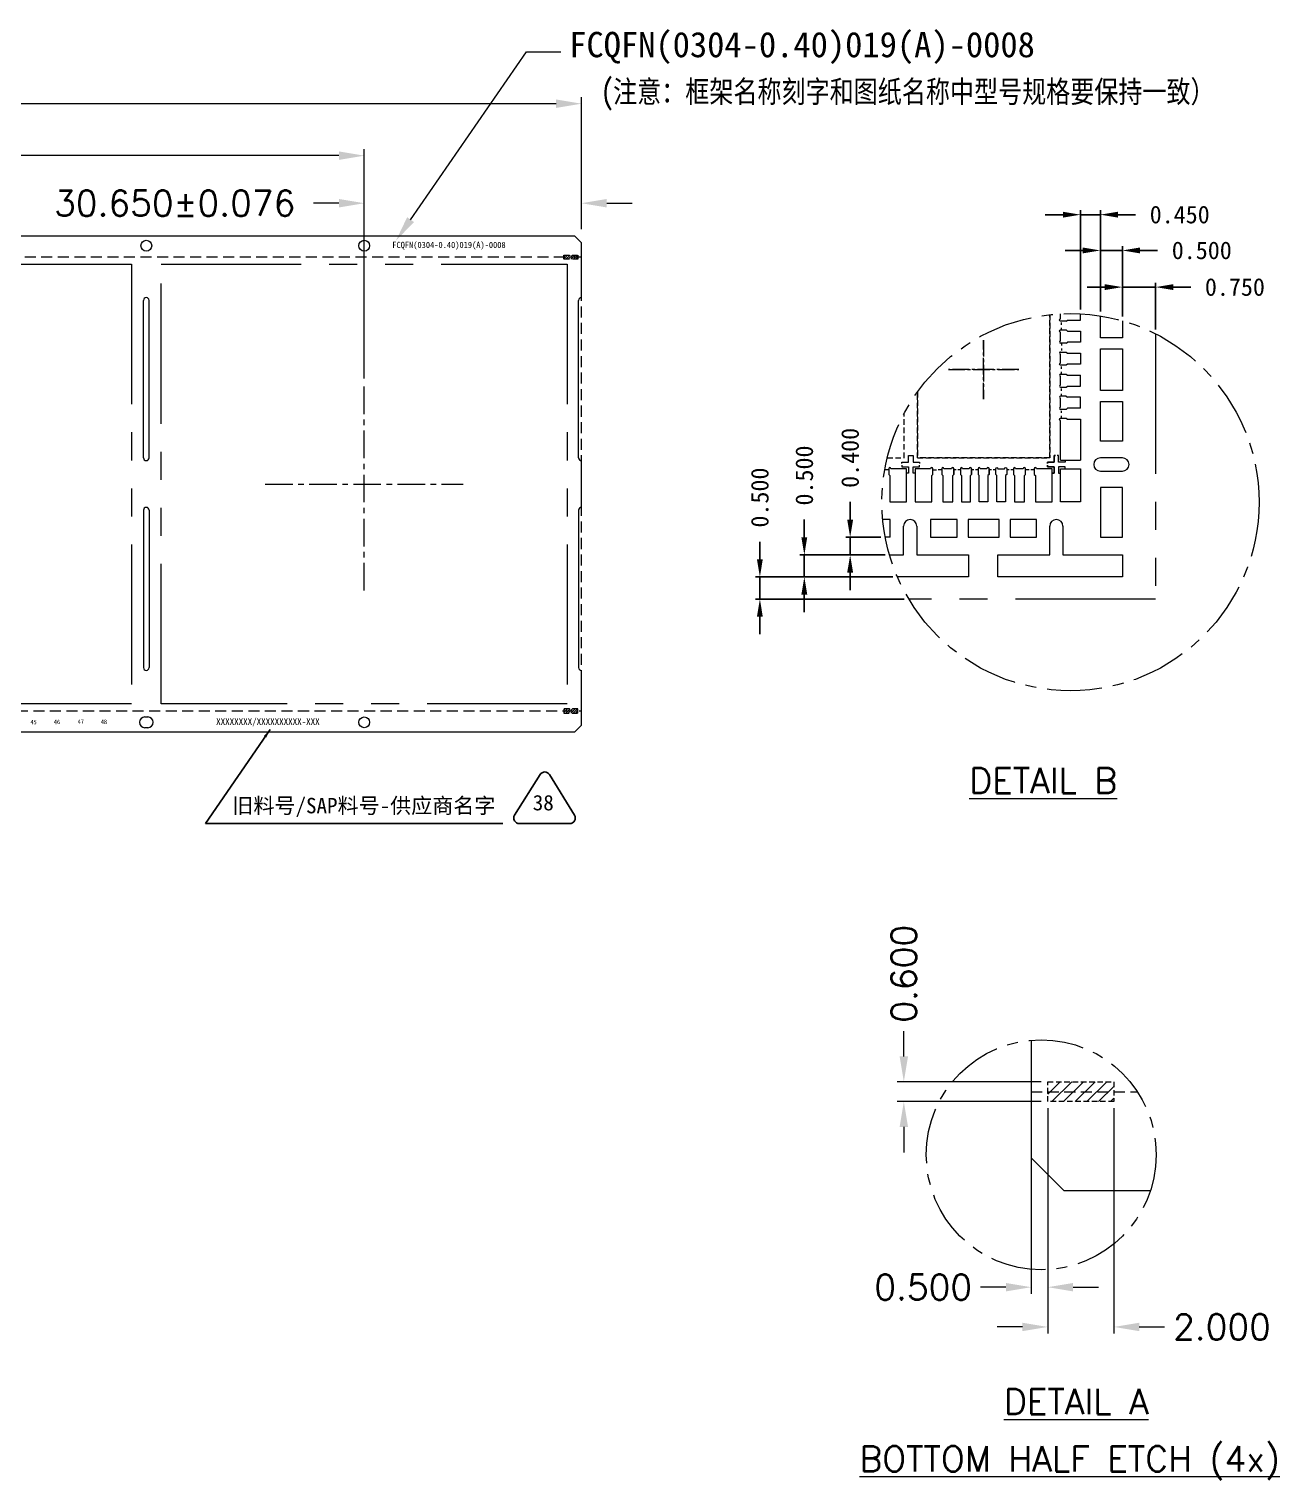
# Model space of a CAD drawing. Extents: x 1532 to 1650, y 120 to 288.
# Drawn here: x 1593.8 to 1650.5, y 120.3 to 186.1 of the extents above; entities that cross this region are included whole.
import ezdxf

# ---------------------------------------------------------------- set-up
doc = ezdxf.new("R2010")
doc.units = 0
doc.header["$MEASUREMENT"] = 0
for name, pattern in [('CENTER', [2, 1.25, -0.25, 0.25, -0.25]), ('CENTER2', [1.125, 0.75, -0.125, 0.125, -0.125]), ('DASHED', [0.75, 0.5, -0.25]), ('HIDDEN', [0.375, 0.25, -0.125]), ('PHANTOM2', [31.75, 15.875, -3.175, 3.175, -3.175, 3.175, -3.175])]:
    doc.linetypes.add(name, pattern=pattern)
for name, color, linetype in [('1D', 4, 'Continuous'), ('biaozhu', 4, 'Continuous'), ('ETCH', 4, 'Continuous'), ('LFTOP', 7, 'Continuous'), ('中心线', 1, 'CENTER2'), ('标注', 4, 'Continuous')]:
    doc.layers.add(name, color=color, linetype=linetype)
doc.layers.add('PKG', color=2, linetype='CENTER', lineweight=35)
doc.styles.add('ROMANS', font='SIMPLEX.shx', dxfattribs={"width": 0.8, "height": 1})
doc.styles.add('SIMPLEX', font='SIMPLEX')
doc.styles.add('宋体', font='')
doc.styles.get('宋体').set_extended_font_data('SimSun')
doc.dimstyles.new('ISO-25', dxfattribs={"dimtxt": 2.5, "dimasz": 2.5, "dimexe": 1.25, "dimexo": 0.625, "dimtad": 1, "dimtxsty": 'Standard', "dimcen": 2.5, "dimadec": 0, "dimazin": 0, "dimtfac": 1, "dimtmove": 0, "dimatfit": 3, "dimfxl": 1, "dimarcsym": 0})

# ---------------------------------------------------------------- blocks, each defined once
blk = doc.blocks.new('*D26')
at = {"layer": 'Defpoints', "color": 0, "transparency": 16777216}
for p in [(1130.718, -581.945), (1129.213, -583.472), (1130.718, -584.062)]:
    blk.add_point(p, dxfattribs=at)
at = {"layer": '标注', "color": 0, "lineweight": -2, "transparency": 16777216}
for p, q in [((1128.413, -581.945), (1127.613, -581.945)), ((1129.213, -583.272), (1129.213, -581.745)), ((1129.213, -581.945), (1130.718, -581.945)), ((1130.718, -583.862), (1130.718, -581.745)), ((1131.518, -581.945), (1132.318, -581.945))]:
    blk.add_line(p, q, dxfattribs=at)
at = {"layer": '标注', "color": 0, "transparency": 16777216}
for points in [[(1128.413, -582.078), (1128.413, -581.811), (1129.213, -581.945)], [(1131.518, -581.811), (1131.518, -582.078), (1130.718, -581.945)]]:
    blk.add_solid(points, dxfattribs=at)
at = {"layer": '标注', "color": 0, "lineweight": 0, "transparency": 16777216, "insert": (1134.317, -581.945), "char_height": 0.8, "attachment_point": 5, "style": '宋体'}
blk.add_mtext('0.750', dxfattribs=at)
blk = doc.blocks.new('*D27')
at = {"layer": 'Defpoints', "color": 0, "transparency": 16777216}
for p in [(1129.213, -580.282), (1128.213, -583.25), (1129.213, -583.472)]:
    blk.add_point(p, dxfattribs=at)
at = {"layer": '标注', "color": 0, "lineweight": -2, "transparency": 16777216}
for p, q in [((1128.213, -583.05), (1128.213, -580.082)), ((1129.213, -583.272), (1129.213, -580.082)), ((1127.413, -580.282), (1126.613, -580.282)), ((1128.213, -580.282), (1129.213, -580.282)), ((1130.013, -580.282), (1130.813, -580.282))]:
    blk.add_line(p, q, dxfattribs=at)
at = {"layer": '标注', "color": 0, "transparency": 16777216}
for points in [[(1127.413, -580.415), (1127.413, -580.149), (1128.213, -580.282)], [(1130.013, -580.149), (1130.013, -580.415), (1129.213, -580.282)]]:
    blk.add_solid(points, dxfattribs=at)
at = {"layer": '标注', "color": 0, "lineweight": 0, "transparency": 16777216, "insert": (1132.813, -580.282), "char_height": 0.8, "attachment_point": 5, "style": '宋体'}
blk.add_mtext('0.500', dxfattribs=at)
blk = doc.blocks.new('*D28')
at = {"layer": 'Defpoints', "color": 0, "transparency": 16777216}
for p in [(1128.213, -578.66), (1127.313, -583.154), (1128.213, -583.25)]:
    blk.add_point(p, dxfattribs=at)
at = {"layer": '标注', "color": 0, "lineweight": -2, "transparency": 16777216}
for p, q in [((1126.513, -578.66), (1125.713, -578.66)), ((1127.313, -582.954), (1127.313, -578.46)), ((1127.313, -578.66), (1128.213, -578.66)), ((1128.213, -583.05), (1128.213, -578.46)), ((1129.013, -578.66), (1129.813, -578.66))]:
    blk.add_line(p, q, dxfattribs=at)
at = {"layer": '标注', "color": 0, "transparency": 16777216}
for points in [[(1126.513, -578.794), (1126.513, -578.527), (1127.313, -578.66)], [(1129.013, -578.527), (1129.013, -578.794), (1128.213, -578.66)]]:
    blk.add_solid(points, dxfattribs=at)
at = {"layer": '标注', "color": 0, "lineweight": 0, "transparency": 16777216, "insert": (1131.813, -578.66), "char_height": 0.8, "attachment_point": 5, "style": '宋体'}
blk.add_mtext('0.450', dxfattribs=at)
blk = doc.blocks.new('*D29')
at = {"layer": 'Defpoints', "color": 0, "transparency": 16777216}
for p in [(1119.009, -595.087), (1112.772, -596.087), (1119.521, -596.087)]:
    blk.add_point(p, dxfattribs=at)
at = {"layer": '标注', "color": 0, "lineweight": -2, "transparency": 16777216}
for p, q in [((1112.772, -594.287), (1112.772, -593.487)), ((1118.809, -595.087), (1112.572, -595.087)), ((1112.772, -595.087), (1112.772, -596.087)), ((1119.321, -596.087), (1112.572, -596.087)), ((1112.772, -596.887), (1112.772, -597.687))]:
    blk.add_line(p, q, dxfattribs=at)
at = {"layer": '标注', "color": 0, "transparency": 16777216}
for points in [[(1112.639, -594.287), (1112.905, -594.287), (1112.772, -595.087)], [(1112.905, -596.887), (1112.639, -596.887), (1112.772, -596.087)]]:
    blk.add_solid(points, dxfattribs=at)
at = {"layer": '标注', "color": 0, "lineweight": 0, "transparency": 16777216, "insert": (1112.772, -591.487), "char_height": 0.8, "attachment_point": 5, "rotation": 90, "style": '宋体'}
blk.add_mtext('0.500', dxfattribs=at)
blk = doc.blocks.new('*D30')
at = {"layer": 'Defpoints', "color": 0, "transparency": 16777216}
for p in [(1114.788, -594.087), (1118.649, -594.087), (1119.009, -595.087)]:
    blk.add_point(p, dxfattribs=at)
at = {"layer": '标注', "color": 0, "lineweight": -2, "transparency": 16777216}
for p, q in [((1114.788, -593.287), (1114.788, -592.487)), ((1118.449, -594.087), (1114.588, -594.087)), ((1114.788, -595.087), (1114.788, -594.087)), ((1118.809, -595.087), (1114.588, -595.087)), ((1114.788, -595.887), (1114.788, -596.687))]:
    blk.add_line(p, q, dxfattribs=at)
at = {"layer": '标注', "color": 0, "transparency": 16777216}
for points in [[(1114.654, -593.287), (1114.921, -593.287), (1114.788, -594.087)], [(1114.921, -595.887), (1114.654, -595.887), (1114.788, -595.087)]]:
    blk.add_solid(points, dxfattribs=at)
at = {"layer": '标注', "color": 0, "lineweight": 0, "transparency": 16777216, "insert": (1114.788, -590.487), "char_height": 0.8, "attachment_point": 5, "rotation": 90, "style": '宋体'}
blk.add_mtext('0.500', dxfattribs=at)
blk = doc.blocks.new('*D31')
at = {"layer": 'Defpoints', "color": 0, "transparency": 16777216}
for p in [(1118.465, -593.287), (1116.867, -594.087), (1118.649, -594.087)]:
    blk.add_point(p, dxfattribs=at)
at = {"layer": '标注', "color": 0, "lineweight": -2, "transparency": 16777216}
for p, q in [((1116.867, -592.487), (1116.867, -591.687)), ((1118.265, -593.287), (1116.667, -593.287)), ((1116.867, -593.287), (1116.867, -594.087)), ((1118.449, -594.087), (1116.667, -594.087)), ((1116.867, -594.887), (1116.867, -595.687))]:
    blk.add_line(p, q, dxfattribs=at)
at = {"layer": '标注', "color": 0, "transparency": 16777216}
for points in [[(1116.733, -592.487), (1117, -592.487), (1116.867, -593.287)], [(1117, -594.887), (1116.733, -594.887), (1116.867, -594.087)]]:
    blk.add_solid(points, dxfattribs=at)
at = {"layer": '标注', "color": 0, "lineweight": 0, "transparency": 16777216, "insert": (1116.867, -589.687), "char_height": 0.8, "attachment_point": 5, "rotation": 90, "style": '宋体'}
blk.add_mtext('0.400', dxfattribs=at)

msp = doc.modelspace()

# ---------------------------------------------------------------- hatches: boundary and pattern name
at = {"layer": 'ETCH', "lineweight": 0}
h = msp.add_hatch(dxfattribs=at)
h.set_pattern_fill('ANSI31', color=256, scale=0.64285714, style=0)
h.paths.add_polyline_path([(1618.6566, 175.8405), (1618.6566, 175.6476), (1618.0138, 175.6476), (1618.0138, 175.8405)])
h.paths.add_polyline_path([(1618.6566, 155.0762), (1618.6566, 155.2691), (1618.0138, 155.2691), (1618.0138, 155.0762)])
h = msp.add_hatch(dxfattribs=at)
h.set_pattern_fill('ANSI31', color=256, scale=3, style=0)
h.set_pattern_definition([(45, (1.5, -3.013), (-0.26516504, 0.26516504), [])])
h.paths.add_polyline_path([(1639.9661, 137.4558), (1642.9661, 137.4558), (1642.9661, 137.9058), (1639.9661, 137.9058)])
h.paths.add_polyline_path([(1642.9661, 137.9058), (1642.9661, 138.3558), (1639.9661, 138.3558), (1639.9661, 137.9058)])

# ---------------------------------------------------------------- linework, layer by layer
at = {"color": 7, "lineweight": 0}
for p, q in [((1538.7816, 176.7083, -0.0145), (1618.4959, 176.7083, -0.0145)), ((1618.4959, 176.7083, -0.0145), (1618.8174, 176.3869, -0.0145)), ((1618.8173, 173.9119, -0.0145), (1618.8174, 176.3869, -0.0145)), ((1598.9531, 166.6476, -0.0145), (1598.9531, 173.7833, -0.0145)), ((1599.2102, 166.6476, -0.0145), (1599.2102, 173.7833, -0.0145)), ((1618.6888, 166.6476, -0.0145), (1618.6888, 173.7833, -0.0145)), ((1618.8173, 164.3976, -0.0145), (1618.8173, 166.5191, -0.0145)), ((1598.9531, 164.2691, -0.0145), (1598.9531, 157.1333, -0.0145)), ((1599.2102, 164.2691, -0.0145), (1599.2102, 157.1333, -0.0145)), ((1618.6888, 164.2691, -0.0145), (1618.6888, 157.1333, -0.0145)), ((1618.8174, 154.5297, -0.0145), (1618.8173, 157.0048, -0.0145)), ((1618.496, 154.2083, -0.0145), (1538.7816, 154.2083, -0.0145)), ((1599.1459, 154.4086, -0.0145), (1599.0173, 154.4086, -0.0145)), ((1618.4959, 154.2083, -0.0145), (1618.8174, 154.5297, -0.0145))]:
    msp.add_line(p, q, dxfattribs=at)
at = {"lineweight": 0}
for p, q in [((1633.4249, 162.2445), (1633.4249, 163.5445)), ((1634.0249, 163.5445), (1634.0249, 162.2445)), ((1640.0542, 162.2445), (1640.0542, 163.5445)), ((1640.6542, 163.5445), (1640.6542, 162.2445)), ((1632.8249, 163.0445), (1632.6015, 163.0445)), ((1632.785, 162.2445), (1633.4249, 162.2445)), ((1634.0249, 162.2445), (1636.3749, 162.2445)), ((1636.3749, 162.2445), (1636.3749, 161.2445)), ((1637.7042, 161.2445), (1637.7042, 162.2445)), ((1637.7042, 162.2445), (1640.0542, 162.2445)), ((1636.3749, 161.2445), (1633.1451, 161.2445)), ((1643.3496, 161.2445), (1637.7042, 161.2445)), ((1639.2161, 140.241), (1639.2161, 134.9058)), ((1640.7161, 133.4058), (1639.2161, 134.9058)), ((1644.6186, 133.4058), (1640.7161, 133.4058))]:
    msp.add_line(p, q, dxfattribs=at)
at = {"lineweight": 0, "ltscale": 10}
for p, q in [((1640.6542, 162.2445), (1643.3496, 162.2445)), ((1643.3496, 162.2445), (1643.3496, 161.2445))]:
    msp.add_line(p, q, dxfattribs=at)
msp.add_lwpolyline([(1643.3496, 172.859), (1643.3496, 172.0944), (1642.3496, 172.0944), (1642.3496, 173.0814)], dxfattribs=at)
for points in [[(1642.3496, 171.5944), (1643.3496, 171.5944), (1643.3496, 169.6944), (1642.3496, 169.6944)], [(1642.3496, 169.1944), (1643.3496, 169.1944), (1643.3496, 167.3944), (1642.3496, 167.3944)], [(1642.3496, 163.0445), (1643.3496, 163.0445), (1643.3496, 165.2946), (1642.3496, 165.2946)]]:
    msp.add_lwpolyline(points, close=True, dxfattribs=at)
at = {"lineweight": 0}
msp.add_lwpolyline([(1642.3496, 166.6445, 1), (1642.3496, 166.0445), (1643.3496, 166.0445, 1), (1643.3496, 166.6445)], format="xyb", close=True, dxfattribs=at)
msp.add_lwpolyline([(1632.8249, 163.0445), (1632.8249, 163.8445), (1632.4804, 163.8445)], dxfattribs=at)
for points in [[(1635.8542, 163.0445), (1635.8542, 163.8445), (1634.6542, 163.8445), (1634.6542, 163.0445)], [(1637.7542, 163.0445), (1637.7542, 163.8445), (1636.3542, 163.8445), (1636.3542, 163.0445)], [(1639.4542, 163.0445), (1639.4542, 163.8445), (1638.2542, 163.8445), (1638.2542, 163.0445)]]:
    msp.add_lwpolyline(points, close=True, dxfattribs=at)
at = {"color": 7, "lineweight": 0}
for centre in [(1599.0816, 176.2632, -0.0145), (1608.9656, 176.2632, -0.0145), (1608.9656, 154.6535, -0.0145)]:
    msp.add_circle(centre, 0.2449, dxfattribs=at)
for centre, radius, start, end in [((1599.0816, 173.7833, -0.0145), 0.1286, 0, 180), ((1618.8173, 173.7833, -0.0145), 0.1286, 90, 180), ((1599.0816, 166.6476, -0.0145), 0.1286, 180, 0), ((1618.8173, 166.6476, -0.0145), 0.1286, 180, 270), ((1599.0816, 164.2691, -0.0145), 0.1286, 0, 180), ((1618.8173, 164.2691, -0.0145), 0.1286, 90, 180), ((1599.0816, 157.1333, -0.0145), 0.1286, 180, 0), ((1618.8173, 157.1333, -0.0145), 0.1286, 180, 270), ((1599.0173, 154.6535, -0.0145), 0.2449, 90, 270), ((1599.1459, 154.6535, -0.0145), 0.2449, 270, 90)]:
    msp.add_arc(centre, radius, start, end, dxfattribs=at)
at = {"lineweight": 0}
for centre in [(1633.7249, 163.5445), (1640.3542, 163.5445)]:
    msp.add_arc(centre, 0.3, 0, 180, dxfattribs=at)
at = {"layer": '1D', "linetype": 'HIDDEN', "lineweight": 0, "ltscale": 0.2}
for p, q in [((1640.5942, 171.8445), (1640.5942, 171.6825)), ((1640.5942, 171.6065), (1640.5942, 171.4445)), ((1640.5942, 169.6825), (1640.5942, 169.8445)), ((1640.5942, 169.4445), (1640.5942, 169.6065))]:
    msp.add_line(p, q, dxfattribs=at)
at = {"layer": '1D', "linetype": 'CENTER', "lineweight": 0}
for p, q in [((1608.9656, 160.6299, -0.0145), (1608.9656, 169.9493, -0.0145)), ((1604.4747, 165.4583, -0.0145), (1613.4565, 165.4583, -0.0145))]:
    msp.add_line(p, q, dxfattribs=at)
at = {"layer": '1D', "linetype": 'HIDDEN', "lineweight": 0}
for p, q in [((1634.7542, 166.1045), (1634.9162, 166.1045)), ((1635.1542, 166.1045), (1634.9922, 166.1045))]:
    msp.add_line(p, q, dxfattribs=at)
at = {"layer": '1D', "color": 7, "lineweight": 0}
msp.add_line((1599.0173, 154.8985, -0.0145), (1599.1459, 154.8985, -0.0145), dxfattribs=at)
at = {"layer": '1D', "linetype": 'DASHED', "lineweight": 0, "elevation": -0.0145}
msp.add_lwpolyline([(1618.8173, 157.2619), (1618.8173, 175.7441), (1538.4602, 175.7441), (1538.4602, 155.1726), (1618.8173, 155.1726), (1618.8173, 157.0048)], dxfattribs=at)
at = {"layer": '1D', "linetype": 'HIDDEN', "lineweight": 0, "elevation": -0.0145}
for points in [[(1618.6566, 175.8405), (1618.6566, 175.6476), (1618.0138, 175.6476), (1618.0138, 175.8405)], [(1618.6566, 155.0762), (1618.6566, 155.2691), (1618.0138, 155.2691), (1618.0138, 155.0762)]]:
    msp.add_lwpolyline(points, close=True, dxfattribs=at)
at = {"layer": '1D', "color": 4, "linetype": 'PHANTOM2', "lineweight": 0, "ltscale": 0.4, "elevation": -0.0145}
for points in [[(1598.4066, 175.4226), (1598.4066, 155.4941), (1579.9888, 155.4941), (1579.9888, 175.4226)], [(1618.1745, 175.4226), (1618.1745, 155.4941), (1599.7566, 155.4941), (1599.7566, 175.4226)]]:
    msp.add_lwpolyline(points, close=True, dxfattribs=at)
at = {"layer": '1D', "linetype": 'HIDDEN', "lineweight": 0, "ltscale": 0.2}
for points in [[(1640.5942, 172.6825), (1640.5942, 172.8445)], [(1640.5942, 172.4445), (1640.5942, 172.6065)], [(1640.5942, 170.6825), (1640.5942, 170.8445)], [(1640.5942, 170.4445), (1640.5942, 170.6065)], [(1640.5942, 168.6825), (1640.5942, 168.8445)], [(1640.5942, 168.4445), (1640.5942, 168.6065)]]:
    msp.add_lwpolyline(points, dxfattribs=at)
at = {"layer": '1D', "color": 4, "linetype": 'PHANTOM2', "lineweight": 0, "ltscale": 0.4}
msp.add_lwpolyline([(1644.8542, 172.2696), (1644.8542, 160.2445), (1633.6575, 160.2445)], dxfattribs=at)
at = {"layer": '1D', "lineweight": 0}
for points in [[(1633.3542, 166.3825), (1633.3542, 166.4445), (1633.6542, 166.4445), (1633.6542, 166.7445), (1633.7162, 166.7445), (1633.7922, 166.7445), (1633.8542, 166.7445), (1633.8542, 166.4445), (1634.1542, 166.4445), (1634.1542, 166.3825)], [(1639.9542, 166.3825), (1639.9542, 166.4445), (1640.2542, 166.4445), (1640.2542, 166.7445), (1640.3162, 166.7445), (1640.2542, 166.7445), (1640.2542, 166.4445), (1639.9542, 166.4445), (1639.9542, 166.3825)], [(1640.7542, 166.5345), (1640.7542, 166.4445), (1640.4542, 166.4445), (1640.4542, 166.7445), (1640.3922, 166.7445)], [(1633.3542, 166.3065), (1633.3542, 166.2445), (1633.6542, 166.2445), (1633.6542, 165.9445), (1633.5642, 165.9445)], [(1633.9442, 165.9445), (1633.8542, 165.9445), (1633.8542, 166.2445), (1634.1542, 166.2445), (1634.1542, 166.3065)], [(1639.9542, 166.3065), (1639.9542, 166.2445), (1640.2542, 166.2445), (1640.2542, 165.9445), (1640.1642, 165.9445), (1640.2542, 165.9445), (1640.2542, 166.2445), (1639.9542, 166.2445), (1639.9542, 166.3065)], [(1640.7542, 166.1545), (1640.7542, 166.2445), (1640.4542, 166.2445), (1640.4542, 165.9445), (1640.5442, 165.9445)]]:
    msp.add_lwpolyline(points, dxfattribs=at)
at = {"layer": '1D', "linetype": 'ByBlock', "lineweight": 0}
for points in [[(1632.7542, 166.1045), (1632.5922, 166.1045)], [(1635.8162, 166.1045), (1635.7042, 166.1045)], [(1636.0042, 166.1045), (1635.8922, 166.1045)], [(1636.6162, 166.1045), (1636.5042, 166.1045)], [(1636.8042, 166.1045), (1636.6922, 166.1045)], [(1637.4162, 166.1045), (1637.3042, 166.1045)], [(1637.6042, 166.1045), (1637.4922, 166.1045)], [(1638.2162, 166.1045), (1638.1042, 166.1045)], [(1638.4042, 166.1045), (1638.2922, 166.1045)], [(1639.1162, 166.1045), (1638.9542, 166.1045)], [(1639.3542, 166.1045), (1639.1922, 166.1045)]]:
    msp.add_lwpolyline(points, dxfattribs=at)
at = {"layer": '1D', "linetype": 'DASHED', "lineweight": 0}
msp.add_lwpolyline([(1639.2161, 140.241), (1639.2161, 137.9058), (1644.0293, 137.9058)], dxfattribs=at)
at = {"layer": '1D', "color": 4, "linetype": 'HIDDEN', "lineweight": 0}
msp.add_lwpolyline([(1639.9661, 137.4558), (1639.9661, 138.3558), (1642.9661, 138.3558), (1642.9661, 137.4558)], close=True, dxfattribs=at)
at = {"layer": 'biaozhu', "color": 1, "ltscale": 2, "elevation": -0.0145}
msp.add_lwpolyline([(1617.3642, 152.2829), (1618.4987, 150.4461, -0.5872916), (1618.2859, 150.0645), (1615.9969, 150.0645, -0.5899404), (1615.7851, 150.4477), (1616.9397, 152.2845, -0.5551437)], format="xyb", close=True, dxfattribs=at)
at = {"layer": 'LFTOP', "color": 0, "linetype": 'ByBlock', "lineweight": 0}
for p, q in [((1641.4496, 172.8945), (1641.4496, 173.1772)), ((1640.5442, 172.4445), (1640.8042, 172.4445)), ((1640.8042, 172.8445), (1640.8619, 172.8945)), ((1640.8042, 172.4445), (1640.8619, 172.3945)), ((1640.8619, 172.8945), (1641.4496, 172.8945)), ((1640.8619, 172.3945), (1641.4496, 172.3945)), ((1641.4496, 172.3945), (1641.4496, 171.8945)), ((1640.8042, 171.8445), (1640.5442, 171.8445)), ((1640.8042, 171.8445), (1640.8667, 171.8945)), ((1641.4496, 171.8945), (1640.8667, 171.8945)), ((1640.8042, 171.4445), (1640.8667, 171.3945)), ((1640.8667, 171.3945), (1641.4496, 171.3945)), ((1641.4496, 171.3945), (1641.4496, 170.8945)), ((1641.4496, 169.8945), (1641.4496, 170.3945)), ((1640.5442, 169.9445), (1640.5442, 170.3445)), ((1640.8042, 169.8445), (1640.8667, 169.8945)), ((1640.8667, 169.8945), (1641.4496, 169.8945)), ((1640.8042, 169.4445), (1640.5442, 169.4445)), ((1640.5442, 168.9445), (1640.5442, 169.3445)), ((1640.8042, 169.4445), (1640.8667, 169.3945)), ((1641.4496, 169.3945), (1640.8667, 169.3945)), ((1641.4496, 168.8945), (1641.4496, 169.3945)), ((1640.8042, 168.8445), (1640.5442, 168.8445)), ((1640.8042, 168.8445), (1640.8619, 168.8945)), ((1640.8042, 168.4445), (1640.8619, 168.3945)), ((1641.4496, 168.8945), (1640.8619, 168.8945)), ((1640.8619, 168.3945), (1641.4496, 168.3945)), ((1641.4496, 168.3945), (1641.4496, 166.5343)), ((1640.5442, 166.5345), (1641.4496, 166.5343))]:
    msp.add_line(p, q, dxfattribs=at)
at = {"layer": 'LFTOP', "color": 0, "linetype": 'Continuous', "lineweight": 0}
for p, q in [((1640.5442, 171.4445), (1640.8042, 171.4445)), ((1640.8042, 170.8445), (1640.5442, 170.8445)), ((1640.5442, 170.4445), (1640.8042, 170.4445)), ((1640.5442, 169.8445), (1640.8042, 169.8445)), ((1640.5442, 168.4445), (1640.8042, 168.4445))]:
    msp.add_line(p, q, dxfattribs=at)
at = {"layer": 'LFTOP', "linetype": 'Continuous', "lineweight": 0}
for p, q in [((1635.7042, 166.1545), (1635.7042, 165.8945)), ((1636.5042, 166.1545), (1636.5042, 165.8945)), ((1636.8042, 166.1545), (1636.8042, 165.8945)), ((1637.3042, 166.1545), (1637.3042, 165.8945))]:
    msp.add_line(p, q, dxfattribs=at)
at = {"layer": 'LFTOP', "color": 0, "linetype": 'ByBlock', "lineweight": 0}
for points in [[(1640.8042, 172.8445), (1640.5442, 172.8445, -1), (1640.5442, 172.9445), (1640.5442, 173.1772)], [(1640.5442, 171.9445), (1640.5442, 172.3445, -1), (1640.5442, 172.4445)], [(1640.5442, 170.8445, -1), (1640.5442, 170.9445), (1640.5442, 171.3445)], [(1640.5442, 166.5345), (1640.5442, 168.3445, -1), (1640.5442, 168.4445)]]:
    msp.add_lwpolyline(points, format="xyb", dxfattribs=at)
for points in [[(1641.4496, 170.8945), (1640.8667, 170.8945), (1640.8042, 170.8445)], [(1640.8042, 170.4445), (1640.8667, 170.3945), (1641.4496, 170.3945)]]:
    msp.add_lwpolyline(points, dxfattribs=at)
at = {"layer": 'LFTOP', "linetype": 'ByBlock', "lineweight": 0}
for points in [[(1632.8042, 165.8445), (1632.8042, 164.6445), (1633.5642, 164.6445), (1633.5642, 166.1545), (1632.8542, 166.1545, 1), (1632.7542, 166.1545), (1632.7542, 165.8945)], [(1634.7542, 165.8945), (1634.7542, 166.1545, 1), (1634.6542, 166.1545), (1633.9442, 166.1545), (1633.9442, 164.6445), (1634.7042, 164.6445), (1634.7042, 165.8445)], [(1638.1042, 166.1545), (1638.1042, 165.8945), (1638.0542, 165.8445), (1638.0542, 164.6445), (1637.6542, 164.6445), (1637.6542, 165.8445), (1637.6042, 165.8945), (1637.6042, 166.1545, -1), (1637.7042, 166.1545), (1638.0042, 166.1545, -1)], [(1638.4542, 164.6445), (1638.9042, 164.6445), (1638.9042, 165.8445), (1638.9542, 165.8945), (1638.9542, 166.1545, 1), (1638.8542, 166.1545), (1638.5042, 166.1545, 1), (1638.4042, 166.1545), (1638.4042, 165.8945), (1638.4542, 165.8445)], [(1639.4042, 165.8445), (1639.4042, 164.6445), (1640.1642, 164.6445), (1640.1642, 166.1545), (1639.4542, 166.1545, 1), (1639.3542, 166.1545), (1639.3542, 165.8945)]]:
    msp.add_lwpolyline(points, format="xyb", close=True, dxfattribs=at)
for points in [[(1635.7042, 165.8945), (1635.7042, 166.1545, 1), (1635.6042, 166.1545), (1635.2542, 166.1545, 1), (1635.1542, 166.1545), (1635.1542, 165.8945)], [(1636.5042, 165.8945), (1636.5042, 166.1545, 1), (1636.4042, 166.1545), (1636.1042, 166.1545, 1), (1636.0042, 166.1545), (1636.0042, 165.8945)], [(1637.3042, 165.8945), (1637.3042, 166.1545, 1), (1637.2042, 166.1545), (1636.9042, 166.1545, 1), (1636.8042, 166.1545), (1636.8042, 165.8945)]]:
    msp.add_lwpolyline(points, format="xyb", dxfattribs=at)
for points in [[(1635.1542, 165.8945), (1635.2042, 165.8445), (1635.2042, 164.6445), (1635.6542, 164.6445), (1635.6542, 165.8445), (1635.7042, 165.8945)], [(1636.0042, 165.8945), (1636.0542, 165.8445), (1636.0542, 164.6445), (1636.4542, 164.6445), (1636.4542, 165.8445), (1636.5042, 165.8945)], [(1637.3042, 165.8945), (1637.2542, 165.8445), (1637.2542, 164.6445), (1636.8542, 164.6445), (1636.8542, 165.8445), (1636.8042, 165.8945)]]:
    msp.add_lwpolyline(points, dxfattribs=at)
msp.add_lwpolyline([(1640.5442, 166.1545), (1641.4496, 166.1545), (1641.4496, 164.6445), (1640.5442, 164.6445)], close=True, dxfattribs=at)
at = {"layer": 'LFTOP', "color": 0, "linetype": 'ByBlock', "lineweight": 0}
for centre in [(1640.5442, 171.8945), (1640.5442, 171.3945), (1640.5442, 170.3945), (1640.5442, 169.8945), (1640.5442, 169.3945), (1640.5442, 168.8945)]:
    msp.add_arc(centre, 0.05, 90, 270, dxfattribs=at)
at = {"layer": 'PKG', "linetype": 'HIDDEN', "lineweight": 0}
msp.add_lwpolyline([(1640.0542, 173.1372), (1640.0542, 166.6445), (1634.0542, 166.6445), (1634.0542, 169.6322), (1634.0542, 166.6445), (1640.0542, 166.6445)], close=True, dxfattribs=at)
msp.add_lwpolyline([(1632.6826, 166.6445), (1633.4542, 166.6445), (1633.4542, 168.6696)], dxfattribs=at)
at = {"layer": '中心线', "linetype": 'CENTER2', "lineweight": 0}
for points in [[(1637.0542, 171.9858), (1637.0542, 169.3032)], [(1635.4574, 170.6445), (1638.651, 170.6445)]]:
    msp.add_lwpolyline(points, close=True, dxfattribs=at)
at = {"layer": '标注', "lineweight": 0}
for p, q in [((1611.0684, 177.4438, 0.0291), (1616.3182, 185.0567, 0.0291)), ((1616.3182, 185.0567, 0.0291), (1617.8779, 185.0567, 0.0291)), ((1618.8173, 177.0083, 0.0291), (1618.8173, 183.0024, 0.0291)), ((1617.6673, 182.7024, 0.0291), (1585.4007, 182.7024, 0.0291)), ((1607.8156, 180.3466, 0.0291), (1586.0757, 180.3466, 0.0291)), ((1608.9656, 170.2493, 0.0291), (1608.9656, 180.6466, 0.0291)), ((1608.9656, 170.2493, 0.0291), (1608.9656, 178.49, 0.0291)), ((1618.8173, 177.0083, 0.0291), (1618.8173, 178.49, 0.0291)), ((1607.8156, 178.19, 0.0291), (1606.6656, 178.19, 0.0291)), ((1619.9673, 178.19, 0.0291), (1621.1173, 178.19, 0.0291)), ((1633.4375, 139.5058), (1633.4375, 140.6558)), ((1639.6661, 138.3558), (1633.1375, 138.3558)), ((1639.6661, 137.4558), (1633.1375, 137.4558)), ((1639.9661, 137.1558), (1639.9661, 128.7427)), ((1639.9661, 137.1558), (1639.9661, 126.9399)), ((1642.9661, 137.1558), (1642.9661, 126.9399)), ((1633.4375, 136.3058), (1633.4375, 135.1558)), ((1639.2161, 135.4058, -0.0436), (1639.2161, 128.7427)), ((1638.0661, 129.0427), (1636.9161, 129.0427)), ((1641.1161, 129.0427), (1642.2661, 129.0427)), ((1638.8161, 127.2399), (1637.6661, 127.2399)), ((1644.1161, 127.2399), (1645.2661, 127.2399))]:
    msp.add_line(p, q, dxfattribs=at)
at = {"layer": '标注', "color": 2, "linetype": 'CENTER', "lineweight": 0, "ltscale": 2}
for centre, radius in [((1640.9962, 164.6366, -0.004), 8.5526), ((1639.6689, 135.0463, -0.003), 5.2144)]:
    msp.add_circle(centre, radius, dxfattribs=at)
at = {"layer": '标注', "lineweight": 0}
for points in [[(1617.6673, 182.8941, 0.0291), (1617.6673, 182.5108, 0.0291), (1618.8173, 182.7024, 0.0291)], [(1607.8156, 180.5382, 0.0291), (1607.8156, 180.1549, 0.0291), (1608.9656, 180.3466, 0.0291)], [(1607.8156, 178.3817, 0.0291), (1607.8156, 177.9984, 0.0291), (1608.9656, 178.19, 0.0291)], [(1619.9673, 178.3817, 0.0291), (1619.9673, 177.9984, 0.0291), (1618.8173, 178.19, 0.0291)], [(1610.9116, 177.5541, 0.0291), (1610.407, 176.5031, 0.0291), (1611.2252, 177.3336, 0.0291)], [(1633.2459, 139.5058), (1633.6292, 139.5058), (1633.4375, 138.3558)], [(1633.2459, 136.3058), (1633.6292, 136.3058), (1633.4375, 137.4558)], [(1638.0661, 129.2344), (1638.0661, 128.8511), (1639.2161, 129.0427)], [(1641.1161, 129.2344), (1641.1161, 128.8511), (1639.9661, 129.0427)], [(1638.8161, 127.4316), (1638.8161, 127.0483), (1639.9661, 127.2399)], [(1644.1161, 127.4316), (1644.1161, 127.0483), (1642.9661, 127.2399)]]:
    msp.add_solid(points, dxfattribs=at)

# ---------------------------------------------------------------- texts
at = {"layer": '1D', "color": 6, "lineweight": 0, "style": '宋体', "width": 0.85}
for s, p in [('45', (1593.8279, 154.5643, 0.0382)), ('46', (1594.8894, 154.5703, 0.0382)), ('47', (1595.9677, 154.5822, 0.0382)), ('48', (1597.0189, 154.5777, 0.0382))]:
    msp.add_text(s, height=0.2031, dxfattribs=at).set_placement(p)
at = {"layer": '1D', "lineweight": 0, "insert": (1612.8079, 176.2632, -0.0145), "char_height": 0.28, "attachment_point": 5, "style": 'SIMPLEX'}
msp.add_mtext('{\\fSimSun|b0|i0|c134|p2;FCQFN(0304-0.40)019(A)\\C1;-0008}', dxfattribs=at)
at = {"layer": 'biaozhu', "color": 1, "insert": (1604.5962, 154.6535, -0.0145), "char_height": 0.3, "width": 6.948707, "attachment_point": 5, "style": 'SIMPLEX'}
msp.add_mtext('{\\fSimSun|b0|i0|c134|p2;XXXXXXXX/XXXXXXXXXX-XXX}', dxfattribs=at)
at = {"layer": 'biaozhu', "color": 1, "linetype": 'ByBlock', "char_height": 0.7, "attachment_point": 5, "style": '宋体'}
for s, insert, width in [('旧料号/SAP料号-供应商名字', (1608.9491, 150.7926, -0.0173), 16.428571), ('38', (1617.0849, 151.0059, -0.0173), 0.968274)]:
    msp.add_mtext(s, dxfattribs=dict(at, insert=insert, width=width))
at = {"layer": '标注', "lineweight": 0, "char_height": 1.15, "style": 'SIMPLEX'}
for s, insert, attachment_point in [('{\\fSimSun|b0|i0|c134|p2;FCQFN(0304-0.40)019(A)\\C1;-0008}', (1618.26, 185.9588), 1), ('\\A1;30.650±0.076', (1600.3691, 178.19, 0.0291), 5), ('{\\LDETAIL B}', (1639.7553, 152.0109, -0.019), 5), ('\\A1;0.500', (1634.3161, 129.0427), 5), ('\\A1;2.000', (1647.8661, 127.2399), 5), ('{\\LDETAIL A}', (1641.2553, 123.8534, -0.019), 5), ('{\\LBOTTOM HALF ETCH (4x)}', (1640.9603, 121.068, -0.019), 5)]:
    msp.add_mtext(s, dxfattribs=dict(at, insert=insert, attachment_point=attachment_point))
at = {"layer": '标注', "color": 1, "lineweight": 0, "insert": (1619.7725, 185.4176, 0.1116), "char_height": 1, "attachment_point": 1, "style": 'ROMANS'}
msp.add_mtext('^J({\\f宋体|b0|i0|c134|p2;注意：框架名称刻字和图纸名称中型号规格要保持一致）}', dxfattribs=at)
at = {"layer": '标注', "lineweight": 0, "insert": (1633.4375, 143.2558), "char_height": 1.15, "attachment_point": 5, "rotation": 90, "style": 'SIMPLEX'}
msp.add_mtext('\\A1;0.600', dxfattribs=at)

# ---------------------------------------------------------------- dimensions: what is measured, and where the dimension line sits
at = {"layer": '标注', "lineweight": 0}
for base, p1, p2, text, picture, middle in [((1642.3496, 177.6708), (1641.4496, 173.1772, -0.004), (1642.3496, 173.0814), '0.450', '*D28', (1645.9489, 177.6708)), ((1643.3496, 176.0492), (1642.3496, 173.0814), (1643.3496, 172.859), '0.500', '*D27', (1646.9489, 176.0492)), ((1644.8542, 174.3864), (1643.3496, 172.859), (1644.8542, 172.2696), '0.750', '*D26', (1648.4535, 174.3864))]:
    dim = msp.add_linear_dim(base=base, p1=p1, p2=p2, text=text, dimstyle='ISO-25', override={"dimtxt": 0.8, "dimasz": 0.8, "dimexe": 0.2, "dimexo": 0.2, "dimtad": 0, "dimdec": 3, "dimdsep": 46, "dimtxsty": '宋体'}, dxfattribs=at)
    dim.commit()
    dim.dimension.update_dxf_attribs({"geometry": picture, "text_midpoint": middle, "dimtype": 128, "insert": (514.1363, 756.3311)})
for base, p1, p2, text, picture, middle in [((1631.0031, 162.2445), (1632.6015, 163.0445), (1632.785, 162.2445), '0.400', '*D31', (1631.0031, 166.6438)), ((1626.9084, 160.2445), (1633.1451, 161.2445), (1633.6575, 160.2445), '0.500', '*D29', (1626.9084, 164.8438))]:
    dim = msp.add_linear_dim(base=base, p1=p1, p2=p2, angle=90, text=text, dimstyle='ISO-25', override={"dimtxt": 0.8, "dimasz": 0.8, "dimexe": 0.2, "dimexo": 0.2, "dimtad": 0, "dimdec": 3, "dimdsep": 46, "dimtxsty": '宋体'}, dxfattribs=at)
    dim.commit()
    dim.dimension.update_dxf_attribs({"geometry": picture, "text_midpoint": middle, "dimtype": 128, "insert": (514.1363, 756.3311)})
dim = msp.add_linear_dim(base=(1628.924, 162.2445), p1=(1633.1451, 161.2445), p2=(1632.785, 162.2445), angle=90, text='0.500', dimstyle='ISO-25', override={"dimtxt": 0.8, "dimasz": 0.8, "dimexe": 0.2, "dimexo": 0.2, "dimtad": 0, "dimdec": 3, "dimdsep": 46, "dimtxsty": '宋体'}, dxfattribs=at)
dim.commit()
dim.dimension.update_dxf_attribs({"geometry": '*D30', "text_midpoint": (1628.924, 165.8438), "insert": (514.1363, 756.3311)})

# ---------------------------------------------------------------- leaders
at = {"layer": 'biaozhu', "color": 1}
msp.add_leader([(1604.6932, 154.3269, -0.0436), (1601.7598, 150.0591, -0.0436), (1615.2467, 150.0591, -0.0436)], dimstyle='ISO-25', override={"dimasz": 0.4, "dimtad": 0}, dxfattribs=at)

doc.saveas('drawing.dxf')
